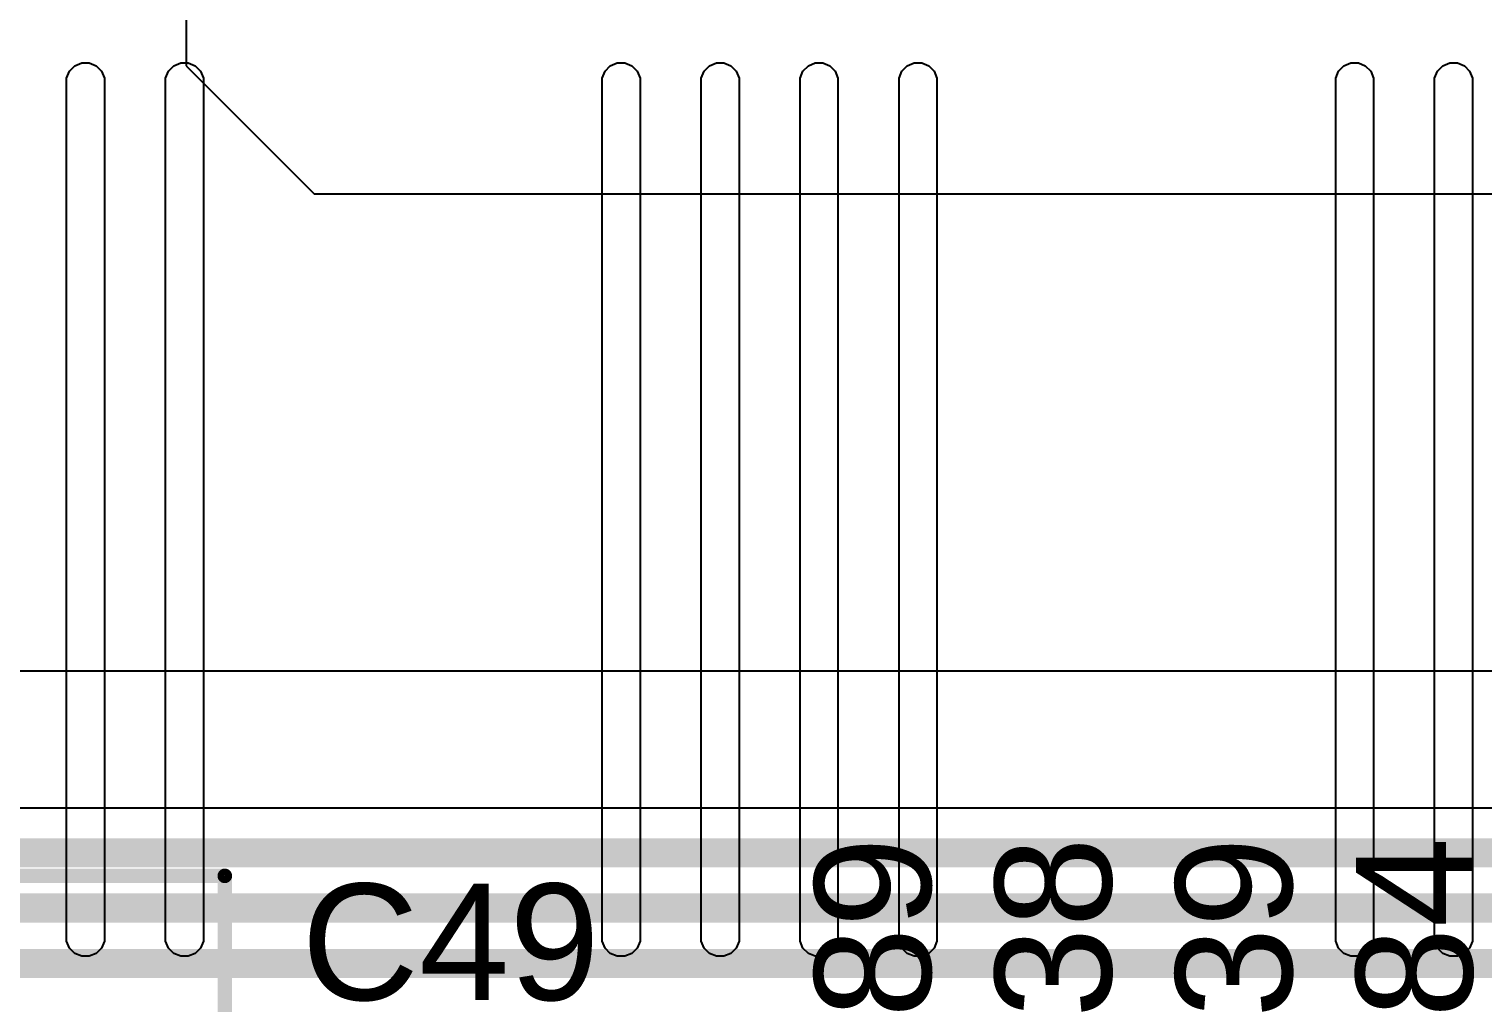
# Model space of a CAD drawing. Header units: inches. Extents: x -4 to 5258, y -4 to 5281.
# Drawn here: x 109.69 to 122.37, y 41.51 to 50.01 of the extents above; entities that cross this region are included whole.
import ezdxf

# ---------------------------------------------------------------- set-up
doc = ezdxf.new("R2010")
doc.units = ezdxf.units.IN
for name, color, linetype in [('Bottom Layer', 5, 'Continuous'), ('Bottom Solder', 6, 'Continuous'), ('Layer 2', 76, 'Continuous'), ('Top Layer', 1, 'Continuous'), ('Top Overlay', 2, 'Continuous'), ('Top Paste', 8, 'Continuous'), ('Top Solder', 216, 'Continuous')]:
    doc.layers.add(name, color=color, linetype=linetype)
doc.styles.add('Arial', font='', dxfattribs={"height": 0.2})
doc.styles.get('Arial').set_extended_font_data('Arial')

# ---------------------------------------------------------------- blocks, each defined once
blk = doc.blocks.new('SVZ1VM101E09E00RAXXX_262')
at = {"layer": 'Top Layer'}
for points in [[(-4.42, 0.6), (-0.92, 0.6), (-0.92, -0.6), (-4.42, -0.6)], [(0.92, 0.6), (4.42, 0.6), (4.42, -0.6), (0.92, -0.6)]]:
    blk.add_hatch(color=1, dxfattribs=at).paths.add_polyline_path(points)
at = {"layer": 'Top Paste'}
for points in [[(-4.42, 0.6), (-0.92, 0.6), (-0.92, -0.6), (-4.42, -0.6)], [(0.92, 0.6), (4.42, 0.6), (4.42, -0.6), (0.92, -0.6)]]:
    blk.add_hatch(color=8, dxfattribs=at).paths.add_polyline_path(points)
at = {"layer": 'Top Solder'}
for points in [[(-4.471, 0.651), (-0.869, 0.651), (-0.869, -0.651), (-4.471, -0.651)], [(0.869, 0.651), (4.471, 0.651), (4.471, -0.651), (0.869, -0.651)]]:
    blk.add_hatch(color=216, dxfattribs=at).paths.add_polyline_path(points)
at = {"layer": 'Top Overlay'}
for points in [[(-3.302, 2.032, 0.127, 0.127, 0), (-2.032, 3.302, 0.127, 0.127, 0)], [(-2.032, 3.302, 0.127, 0.127, 0), (-1.905, 3.302, 0.127, 0.127, 0)], [(-1.905, 3.302, 0.127, 0.127, 0), (3.302, 3.302, 0.127, 0.127, 0)], [(3.302, 0.831, 0.127, 0.127, 0), (3.302, 3.302, 0.127, 0.127, 0)], [(-3.302, 0.831, 0.127, 0.127, 0), (-3.302, 2.032, 0.127, 0.127, 0)], [(-3.302, -2.032, 0.127, 0.127, 0), (-3.302, -0.831, 0.127, 0.127, 0)], [(3.302, -3.302, 0.127, 0.127, 0), (3.302, -0.831, 0.127, 0.127, 0)], [(-3.302, -2.032, 0.127, 0.127, 0), (-2.032, -3.302, 0.127, 0.127, 0)], [(-2.032, -3.302, 0.127, 0.127, 0), (3.302, -3.302, 0.127, 0.127, 0)]]:
    blk.add_lwpolyline(points, format="xyseb", dxfattribs=at)
for points in [[(-2.064, 3.302, 0.0635, 0.0635, 1), (-2, 3.302, 0.0635, 0.0635, 1)], [(-2.064, 3.302, 0.0635, 0.0635, 1), (-2, 3.302, 0.0635, 0.0635, 1)], [(-1.937, 3.302, 0.0635, 0.0635, 1), (-1.873, 3.302, 0.0635, 0.0635, 1)], [(-1.937, 3.302, 0.0635, 0.0635, 1), (-1.873, 3.302, 0.0635, 0.0635, 1)], [(3.27, 3.302, 0.0635, 0.0635, 1), (3.334, 3.302, 0.0635, 0.0635, 1)], [(3.27, 3.302, 0.0635, 0.0635, 1), (3.334, 3.302, 0.0635, 0.0635, 1)], [(-3.334, 2.032, 0.0635, 0.0635, 1), (-3.27, 2.032, 0.0635, 0.0635, 1)], [(-3.334, 2.032, 0.0635, 0.0635, 1), (-3.27, 2.032, 0.0635, 0.0635, 1)], [(-3.334, 0.831, 0.0635, 0.0635, 1), (-3.27, 0.831, 0.0635, 0.0635, 1)], [(3.27, 0.831, 0.0635, 0.0635, 1), (3.334, 0.831, 0.0635, 0.0635, 1)], [(-3.334, -0.831, 0.0635, 0.0635, 1), (-3.27, -0.831, 0.0635, 0.0635, 1)], [(3.27, -0.831, 0.0635, 0.0635, 1), (3.334, -0.831, 0.0635, 0.0635, 1)], [(-3.334, -2.032, 0.0635, 0.0635, 1), (-3.27, -2.032, 0.0635, 0.0635, 1)], [(-3.334, -2.032, 0.0635, 0.0635, 1), (-3.27, -2.032, 0.0635, 0.0635, 1)], [(-2.064, -3.302, 0.0635, 0.0635, 1), (-2, -3.302, 0.0635, 0.0635, 1)], [(-2.064, -3.302, 0.0635, 0.0635, 1), (-2, -3.302, 0.0635, 0.0635, 1)], [(3.27, -3.302, 0.0635, 0.0635, 1), (3.334, -3.302, 0.0635, 0.0635, 1)], [(3.27, -3.302, 0.0635, 0.0635, 1), (3.334, -3.302, 0.0635, 0.0635, 1)]]:
    blk.add_lwpolyline(points, format="xyseb", close=True, dxfattribs=at)
at = {"layer": 'Top Overlay', "style": 'Arial'}
blk.add_text('+', height=0.635, dxfattribs=at).set_placement((-4.05, 0.699))

msp = doc.modelspace()

# ---------------------------------------------------------------- linework, layer by layer
at = {"layer": 'Bottom Layer'}
msp.add_line((125.662, 44.401), (106.488, 44.401), dxfattribs=at)
at = {"layer": 'Bottom Solder'}
for p, q in [((110.013, 49.578), (110.038, 49.639)), ((110.038, 49.639), (110.085, 49.685)), ((110.085, 49.685), (110.146, 49.71)), ((110.146, 49.71), (110.178, 49.71)), ((110.178, 49.71), (110.211, 49.71)), ((110.211, 49.71), (110.272, 49.685)), ((110.272, 49.685), (110.318, 49.639)), ((110.318, 49.639), (110.343, 49.578)), ((110.877, 49.578), (110.902, 49.639)), ((110.902, 49.639), (110.948, 49.685)), ((110.948, 49.685), (111.009, 49.71)), ((111.009, 49.71), (111.042, 49.71)), ((111.042, 49.71), (111.075, 49.71)), ((111.075, 49.71), (111.135, 49.685)), ((111.135, 49.685), (111.182, 49.639)), ((111.182, 49.639), (111.207, 49.578)), ((114.687, 49.578), (114.712, 49.639)), ((114.712, 49.639), (114.758, 49.685)), ((114.758, 49.685), (114.819, 49.71)), ((114.819, 49.71), (114.852, 49.71)), ((114.852, 49.71), (114.885, 49.71)), ((114.885, 49.71), (114.945, 49.685)), ((114.945, 49.685), (114.992, 49.639)), ((114.992, 49.639), (115.017, 49.578)), ((115.55, 49.578), (115.576, 49.639)), ((115.576, 49.639), (115.622, 49.685)), ((115.622, 49.685), (115.683, 49.71)), ((115.683, 49.71), (115.716, 49.71)), ((115.716, 49.71), (115.748, 49.71)), ((115.748, 49.71), (115.809, 49.685)), ((115.809, 49.685), (115.856, 49.639)), ((115.856, 49.639), (115.881, 49.578)), ((116.414, 49.578), (116.439, 49.639)), ((116.439, 49.639), (116.486, 49.685)), ((116.486, 49.685), (116.546, 49.71)), ((116.546, 49.71), (116.579, 49.71)), ((116.579, 49.71), (116.612, 49.71)), ((116.612, 49.71), (116.673, 49.685)), ((116.673, 49.685), (116.719, 49.639)), ((116.719, 49.639), (116.744, 49.578)), ((117.278, 49.578), (117.303, 49.639)), ((117.303, 49.639), (117.349, 49.685)), ((117.349, 49.685), (117.41, 49.71)), ((117.41, 49.71), (117.443, 49.71)), ((117.443, 49.71), (117.476, 49.71)), ((117.476, 49.71), (117.536, 49.685)), ((117.536, 49.685), (117.583, 49.639)), ((117.583, 49.639), (117.608, 49.578)), ((121.088, 49.578), (121.113, 49.639)), ((121.113, 49.639), (121.159, 49.685)), ((121.159, 49.685), (121.22, 49.71)), ((121.22, 49.71), (121.253, 49.71)), ((121.253, 49.71), (121.286, 49.71)), ((121.286, 49.71), (121.346, 49.685)), ((121.346, 49.685), (121.393, 49.639)), ((121.393, 49.639), (121.418, 49.578)), ((121.951, 49.578), (121.976, 49.639)), ((121.976, 49.639), (122.023, 49.685)), ((122.023, 49.685), (122.084, 49.71)), ((122.084, 49.71), (122.116, 49.71)), ((122.116, 49.71), (122.149, 49.71)), ((122.149, 49.71), (122.21, 49.685)), ((122.21, 49.685), (122.256, 49.639)), ((122.256, 49.639), (122.281, 49.578)), ((110.013, 49.545), (110.013, 49.578)), ((110.013, 42.078), (110.013, 49.545)), ((110.343, 49.578), (110.343, 49.545)), ((110.343, 49.545), (110.343, 49.545)), ((110.343, 49.545), (110.343, 42.078)), ((110.877, 49.545), (110.877, 49.578)), ((110.877, 42.078), (110.877, 49.545)), ((111.207, 49.578), (111.207, 49.545)), ((111.207, 49.545), (111.207, 49.545)), ((111.207, 49.545), (111.207, 42.078)), ((114.687, 49.545), (114.687, 49.578)), ((114.687, 42.078), (114.687, 49.545)), ((115.017, 49.578), (115.017, 49.545)), ((115.017, 49.545), (115.017, 49.545)), ((115.017, 49.545), (115.017, 42.078)), ((115.55, 49.545), (115.55, 49.578)), ((115.55, 42.078), (115.55, 49.545)), ((115.881, 49.578), (115.881, 49.545)), ((115.881, 49.545), (115.881, 49.545)), ((115.881, 49.545), (115.881, 42.078)), ((116.414, 49.545), (116.414, 49.578)), ((116.414, 42.078), (116.414, 49.545)), ((116.744, 49.578), (116.744, 49.545)), ((116.744, 49.545), (116.744, 49.545)), ((116.744, 49.545), (116.744, 42.078)), ((117.278, 49.545), (117.278, 49.578)), ((117.278, 42.078), (117.278, 49.545)), ((117.608, 49.578), (117.608, 49.545)), ((117.608, 49.545), (117.608, 49.545)), ((117.608, 49.545), (117.608, 42.078)), ((121.088, 49.545), (121.088, 49.578)), ((121.088, 42.078), (121.088, 49.545)), ((121.418, 49.578), (121.418, 49.545)), ((121.418, 49.545), (121.418, 49.545)), ((121.418, 49.545), (121.418, 42.078)), ((121.951, 49.545), (121.951, 49.578)), ((121.951, 42.078), (121.951, 49.545)), ((122.281, 49.578), (122.281, 49.545)), ((122.281, 49.545), (122.281, 49.545)), ((122.281, 49.545), (122.281, 42.078)), ((110.013, 42.078), (110.013, 42.078)), ((110.013, 42.045), (110.013, 42.078)), ((110.038, 41.984), (110.013, 42.045)), ((110.343, 42.045), (110.318, 41.984)), ((110.343, 42.078), (110.343, 42.045)), ((110.877, 42.078), (110.877, 42.078)), ((110.877, 42.045), (110.877, 42.078)), ((110.902, 41.984), (110.877, 42.045)), ((111.207, 42.045), (111.182, 41.984)), ((111.207, 42.078), (111.207, 42.045)), ((114.687, 42.078), (114.687, 42.078)), ((114.687, 42.045), (114.687, 42.078)), ((114.712, 41.984), (114.687, 42.045)), ((115.017, 42.045), (114.992, 41.984)), ((115.017, 42.078), (115.017, 42.045)), ((115.55, 42.078), (115.55, 42.078)), ((115.55, 42.045), (115.55, 42.078)), ((115.576, 41.984), (115.55, 42.045)), ((115.881, 42.045), (115.856, 41.984)), ((115.881, 42.078), (115.881, 42.045)), ((116.414, 42.078), (116.414, 42.078)), ((116.414, 42.045), (116.414, 42.078)), ((116.439, 41.984), (116.414, 42.045)), ((116.744, 42.045), (116.719, 41.984)), ((116.744, 42.078), (116.744, 42.045)), ((117.278, 42.078), (117.278, 42.078)), ((117.278, 42.045), (117.278, 42.078)), ((117.303, 41.984), (117.278, 42.045)), ((117.608, 42.045), (117.583, 41.984)), ((117.608, 42.078), (117.608, 42.045)), ((121.088, 42.078), (121.088, 42.078)), ((121.088, 42.045), (121.088, 42.078)), ((121.113, 41.984), (121.088, 42.045)), ((121.418, 42.045), (121.393, 41.984)), ((121.418, 42.078), (121.418, 42.045)), ((121.951, 42.078), (121.951, 42.078)), ((121.951, 42.045), (121.951, 42.078)), ((121.976, 41.984), (121.951, 42.045)), ((122.281, 42.045), (122.256, 41.984)), ((122.281, 42.078), (122.281, 42.045)), ((110.085, 41.938), (110.038, 41.984)), ((110.146, 41.913), (110.085, 41.938)), ((110.178, 41.913), (110.146, 41.913)), ((110.211, 41.913), (110.178, 41.913)), ((110.272, 41.938), (110.211, 41.913)), ((110.318, 41.984), (110.272, 41.938)), ((110.948, 41.938), (110.902, 41.984)), ((111.009, 41.913), (110.948, 41.938)), ((111.042, 41.913), (111.009, 41.913)), ((111.075, 41.913), (111.042, 41.913)), ((111.135, 41.938), (111.075, 41.913)), ((111.182, 41.984), (111.135, 41.938)), ((114.758, 41.938), (114.712, 41.984)), ((114.819, 41.913), (114.758, 41.938)), ((114.852, 41.913), (114.819, 41.913)), ((114.885, 41.913), (114.852, 41.913)), ((114.945, 41.938), (114.885, 41.913)), ((114.992, 41.984), (114.945, 41.938)), ((115.622, 41.938), (115.576, 41.984)), ((115.683, 41.913), (115.622, 41.938)), ((115.716, 41.913), (115.683, 41.913)), ((115.748, 41.913), (115.716, 41.913)), ((115.809, 41.938), (115.748, 41.913)), ((115.856, 41.984), (115.809, 41.938)), ((116.486, 41.938), (116.439, 41.984)), ((116.546, 41.913), (116.486, 41.938)), ((116.579, 41.913), (116.546, 41.913)), ((116.612, 41.913), (116.579, 41.913)), ((116.673, 41.938), (116.612, 41.913)), ((116.719, 41.984), (116.673, 41.938)), ((117.349, 41.938), (117.303, 41.984)), ((117.41, 41.913), (117.349, 41.938)), ((117.443, 41.913), (117.41, 41.913)), ((117.476, 41.913), (117.443, 41.913)), ((117.536, 41.938), (117.476, 41.913)), ((117.583, 41.984), (117.536, 41.938)), ((121.159, 41.938), (121.113, 41.984)), ((121.22, 41.913), (121.159, 41.938)), ((121.253, 41.913), (121.22, 41.913)), ((121.286, 41.913), (121.253, 41.913)), ((121.346, 41.938), (121.286, 41.913)), ((121.393, 41.984), (121.346, 41.938)), ((122.023, 41.938), (121.976, 41.984)), ((122.084, 41.913), (122.023, 41.938)), ((122.116, 41.913), (122.084, 41.913)), ((122.149, 41.913), (122.116, 41.913)), ((122.21, 41.938), (122.149, 41.913)), ((122.256, 41.984), (122.21, 41.938))]:
    msp.add_line(p, q, dxfattribs=at)
at = {"layer": 'Layer 2'}
for p, q in [((111.057, 71.782), (111.057, 49.684)), ((111.057, 49.684), (112.175, 48.566)), ((112.175, 48.566), (134.555, 48.566)), ((129.563, 43.205), (103.578, 43.205))]:
    msp.add_line(p, q, dxfattribs=at)
for points in [[(45.947, 42.816, 0.254, 0.254, 0), (129.563, 42.816, 0.254, 0.254, 0)], [(46.147, 42.334, 0.254, 0.254, 0), (128.257, 42.334, 0.254, 0.254, 0)], [(46.347, 41.851, 0.254, 0.254, 0), (125.787, 41.851, 0.254, 0.254, 0)]]:
    msp.add_lwpolyline(points, format="xyseb", dxfattribs=at)

# ---------------------------------------------------------------- block references
msp.add_blockref('SVZ1VM101E09E00RAXXX_262', (108.092, 39.313))

# ---------------------------------------------------------------- texts
at = {"layer": 'Top Overlay', "style": 'Arial'}
for s, p in [('R89', (117.555, 40.35)), ('C38', (119.13, 40.35)), ('C39', (120.706, 40.35)), ('R84', (122.281, 40.35))]:
    msp.add_text(s, height=1.016, rotation=90, dxfattribs=at).set_placement(p)
msp.add_text('C49', height=1.016, dxfattribs=at).set_placement((112.062, 41.531))

doc.saveas('drawing.dxf')
